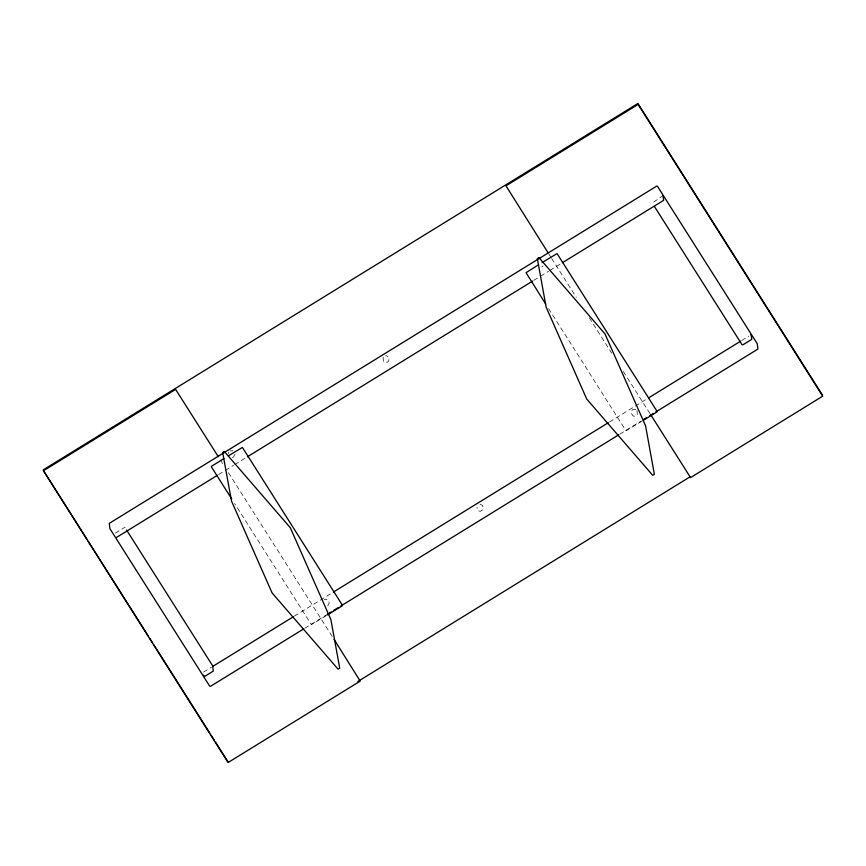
<?xml version="1.0" encoding="UTF-8"?>
<svg xmlns="http://www.w3.org/2000/svg" width="866" height="866" viewBox="0 0 866 866"><rect width="100%" height="100%" fill="white"/><g stroke="black" fill="none" stroke-linecap="round" stroke-linejoin="round"><path stroke-width="0.65" stroke-dasharray="4.33 3.25" d="M228.494 453.654L228.862 452.095M234.967 454.379L233.474 457.118L231.915 457.594M383.075 357.084L383.346 361.144L384.536 362.226L387.687 362.107L388.802 360.938L388.996 358.405L388.531 356.879L385.749 355.439M653.711 202.114L661.7 196.506M541.899 267.096L543.014 265.927M327.738 605.832L329.221 603.093L328.571 600.603L325.8 599.153L324.241 599.629M115.416 533.077L124.336 527.578L125.137 527.762M218.589 474.546L224.337 471.007M225.496 470.292L233.539 465.334M234.697 464.631L246.193 457.54M533.694 280.411L539.442 276.871M540.59 276.167L548.643 271.199M549.791 270.495L561.287 263.405M203.532 672.092L211.575 667.134M294.375 616.116L332.327 592.734M609.48 421.98L647.432 398.598M741.729 340.5L748.625 336.257M304.8 628.218L326.644 614.763M619.904 434.082L640.602 421.331M326.417 615.574L311.37 624.624L234.643 503.568M642.204 421.017L626.021 430.759L548.568 308.556M229.977 450.915L233.127 450.796M635.806 409.488L632.656 409.607L631.541 410.787L631.346 413.309L633.003 415.929L634.594 416.286L637.268 414.641L636.997 410.581M480.013 504.142L482.784 505.592L483.055 509.652L480.381 511.297L478.801 510.94L477.61 509.847L476.96 507.357M548.784 253.9L550.949 257.332M551.674 258.469L576.269 297.276M589.291 317.811L611.71 353.198M623.282 371.449L650.052 413.677M220.462 460.138L222.638 463.559M228.418 472.684L332.587 637.03"/><path stroke-width="1.3" d="M223.958 458.59L211.456 466.298L211.477 467.012L231.742 499M228.505 455.787L242.415 447.441L342.308 605.053L342.33 605.778L327.554 614.882M538.609 264.725L526.052 272.693L545.677 303.988M542.019 262.625L557.065 253.586L656.958 411.188L656.98 411.913L643.341 420.313M217.442 475.261L116.239 537.602L115.438 537.429L109.906 528.693L109.268 523.378L656.666 186.125L657.478 186.298L663.01 195.034L663.637 200.349L562.445 262.701M247.34 456.837L532.547 281.125M212.733 666.419L293.228 616.83M333.475 592.03L608.333 422.695M648.58 397.895L740.582 341.215M303.652 628.933L210.503 686.316L209.702 686.143L204.16 677.407L203.748 675.144M327.803 614.048L331.245 611.926M333.551 610.508L338.151 607.672M340.446 606.254L618.746 434.797M644.044 419.209L646.35 417.791M649.803 415.669L653.245 413.537M655.551 412.119L757.902 349.063L757.263 343.748L751.731 335.012L750.93 334.839M357.853 681.499L690.256 476.701M662.815 195.824L663.627 195.997L751.114 334.049L751.753 339.364L742.833 344.863L742.032 344.679L654.534 206.638M548.059 252.764L505.971 185.844L638.112 104.429L822.7 396.173L690.559 477.588L650.777 414.825M218.297 456.707L175.614 389.375L43.473 470.79L228.061 762.535L360.202 681.12L334.027 639.303M126.588 530.046L212.635 665.802L213.274 671.118L204.354 676.617L203.553 676.443L116.055 538.392M44.155 471.699L86.838 539.031M88.278 541.315L148.313 636.034M149.764 638.318L152.654 642.886M154.105 645.17L209.799 733.037M211.25 735.321L214.14 739.889M215.591 742.173L227.888 761.571M822.527 395.21L637.939 103.465L43.3 469.827L43.43 470.552M224.326 451.478L222.67 452.496L231.493 501.024L272.086 592.918L338.065 669.158L339.721 668.141L330.899 619.623L290.305 527.73L224.326 451.478M538.977 257.613L537.331 258.631L546.143 307.159L586.737 399.053L652.715 475.304L654.371 474.287L645.549 425.758L604.955 333.865L538.977 257.613"/></g></svg>
